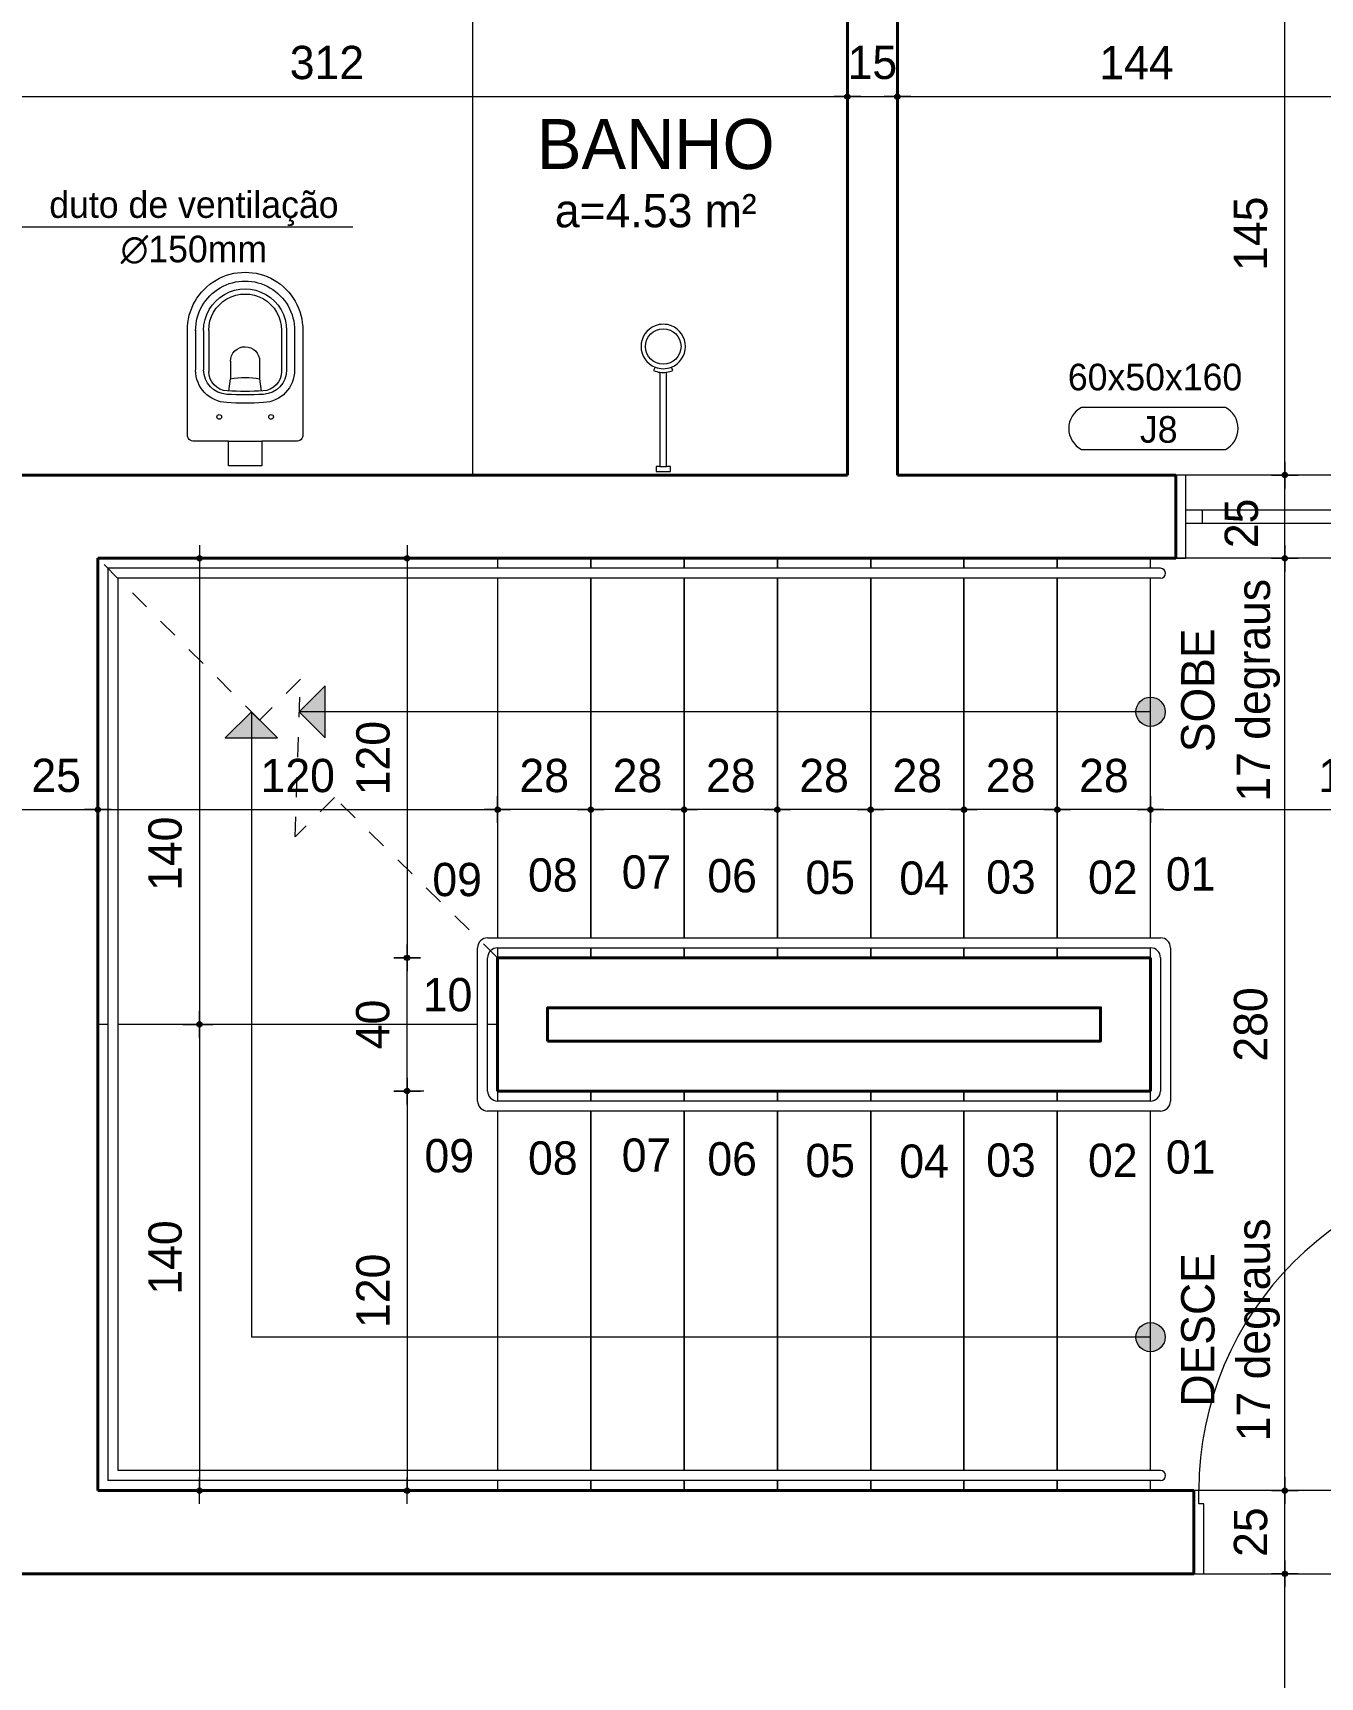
# Model space of a CAD drawing. Header units: millimetres. Extents: x 13204 to 24802, y 21209 to 40694.
# Drawn here: x 18417.2 to 18803.6, y 36364.8 to 36858.7 of the extents above; entities that cross this region are included whole.
import ezdxf
from ezdxf.enums import TextEntityAlignment as Align

# ---------------------------------------------------------------- set-up
doc = ezdxf.new("R2010")
doc.units = ezdxf.units.MM
doc.linetypes.add('CACHE', pattern=[0.24, 0.12, -0.12])
doc.linetypes.add('CONTINU', pattern=[0])
for name, color, linetype, lineweight in [('COTAS', 30, 'Continuous', 5), ('ESPECARQ', 2, 'Continuous', 20), ('Esquadrias', 2, 'Continuous', 20), ('Louças', 150, 'Continuous', 15), ('PAREDE', 1, 'Continuous', 40), ('Paredes', 1, 'Continuous', 40), ('PISO', 5, 'Continuous', 5), ('PROJEÇÃO', 190, 'CACHE', 0), ('TEXTO', 4, 'Continuous', 5)]:
    doc.layers.add(name, color=color, linetype=linetype, lineweight=lineweight)
doc.styles.add('LANA', font='stylu.ttf')
doc.styles.add('REGUA60', font='cityb___.ttf', dxfattribs={"width": 1.4})
doc.dimstyles.new('COTA 50', dxfattribs={"dimscale": 0, "dimtxt": 10, "dimasz": 0.5, "dimexe": 1.25, "dimexo": 5, "dimgap": 5, "dimtad": 1, "dimdec": 0, "dimtxsty": 'LANA', "dimblk": 'cota', "dimcen": 2.5, "dimse2": 1, "dimclrd": 256, "dimclre": 256, "dimclrt": 256, "dimaunit": 1, "dimadec": 0, "dimazin": 0, "dimtfac": 1, "dimtdec": 0, "dimtmove": 0, "dimatfit": 3, "dimldrblk": 'DOTSMALL', "dimfxl": 5, "dimfxlon": 1, "dimtzin": 9, "dimlwd": -1, "dimlwe": -1, "dimarcsym": 0})

# ---------------------------------------------------------------- blocks, each defined once
blk = doc.blocks.new('7113117_p')
at = {"layer": 'Louças'}
blk.add_lwpolyline([(172.9, -144, 0.467984), (153.2, -124.3), (50, -124.3), (50, -50.4), (-50.4, -50.4), (-50.4, -124.3), (-153.6, -124.3, 0.441665), (-173.3, -144), (-173.3, -457.4, 1.008711), (172.9, -457.4)], format="xyb", close=True, dxfattribs=at)
at = {"layer": 'Louças', "linetype": 'CONTINU'}
blk.add_lwpolyline([(-50.4, -124.3), (50, -124.3)], dxfattribs=at)
at = {"layer": 'Louças', "color": 8, "linetype": 'CONTINU'}
for points in [[(-77.7, -190.6, 1), (-77.7, -204.4)], [(-77.7, -204.4, 1), (-77.7, -190.6)], [(77.7, -190.6, 1), (77.7, -204.4)], [(77.7, -204.4, 1), (77.7, -190.6)], [(-55.5, -240.3, 0.40075), (-148.8, -338.1)], [(55.1, -240.3, 0.027466), (-55.5, -240.3)], [(148.4, -338.1, 0.400736), (55.1, -240.3)], [(-55, -265.2, 0.398103), (-124.8, -338.9)], [(-53.8, -275.4, 0.398153), (-109.4, -334.2)], [(54.7, -265.2, 0.027933), (-55, -265.2)], [(53.4, -275.4, 0.02758), (-53.8, -275.4)], [(109, -334.2, 0.398153), (53.4, -275.4)], [(124.4, -338.9, 0.398024), (54.7, -265.2)], [(-43.9, -311.9, 0.088949), (43.5, -312)], [(-43.9, -364.6, 0.417873), (0, -408.2)], [(0, -408.2, 0.414762), (43.5, -364.6)], [(-148.8, -456.1, 1.005641), (148.4, -456.1)], [(-124.8, -457.4, 1.001107), (124.4, -457.1)], [(-109.4, -457.4, 1.001183), (109, -457.1)]]:
    blk.add_lwpolyline(points, format="xyb", dxfattribs=at)
for points in [[(-48.9, -275.2), (-43.9, -311.9)], [(43.5, -312), (48.5, -275.2)], [(-148.8, -458.5), (-148.8, -339)], [(-124.8, -457.4), (-124.8, -338.9)], [(-109.4, -457.4), (-109.4, -334.2)], [(-43.9, -364.6), (-43.9, -311.9)], [(43.5, -364.6), (43.5, -312)], [(109, -457.1), (109, -334.2)], [(124.4, -457.1), (124.4, -338.9)], [(148.4, -458.5), (148.4, -339)]]:
    blk.add_lwpolyline(points, dxfattribs=at)
blk = doc.blocks.new('Chu002')
at = {"layer": 'Louças'}
blk.add_line((-15, 23.1), (15, 23.1), dxfattribs=at)
blk.add_lwpolyline([(36.5, 657.1, 0.189243), (-36.5, 657.1, 0.681742), (-36.5, 470.9), (-43.2, 455.2, 0.063779), (-15, 447.8), (-15, 23.1), (-32, 23.1), (-32, 0), (32, 0), (32, 23.1), (15, 23.1), (15, 447.9, 0.063667), (43.1, 455.4), (36.5, 470.9, 0.681742)], format="xyb", close=True, dxfattribs=at)
blk.add_circle((0, 564), 80, dxfattribs=at)
for centre, radius, start, end in [((0, 564), 100, 248.5678, 291.4322), ((-0.3, 561.7), 114.8, 262.63886, 277.65289)]:
    blk.add_arc(centre, radius, start, end, dxfattribs=at)
blk = doc.blocks.new('*U26', base_point=(58999.28, 5578.06))
at = {"layer": 'Esquadrias'}
for p, q in [((58997.78, 5675.06), (58993.78, 5675.06)), ((58993.78, 5675.06), (58993.78, 5578.06)), ((58997.78, 5578.06), (58997.78, 5675.06)), ((58993.03, 5670.06), (58989.53, 5670.06)), ((58989.53, 5670.06), (58989.53, 5658.56)), ((58993.78, 5671.81), (58993.03, 5671.81)), ((58993.03, 5671.81), (58993.03, 5666.31)), ((58997.78, 5671.81), (58998.53, 5671.81)), ((58998.53, 5671.81), (58998.53, 5666.31)), ((58998.53, 5670.06), (59002.03, 5670.06)), ((59002.03, 5670.06), (59002.03, 5658.56)), ((58990.28, 5658.56), (58990.28, 5668.06)), ((58990.28, 5668.06), (58993.03, 5668.06)), ((58993.03, 5666.31), (58993.78, 5666.31)), ((58998.53, 5666.31), (58997.78, 5666.31)), ((59001.28, 5668.06), (58998.53, 5668.06)), ((59001.28, 5658.56), (59001.28, 5668.06)), ((58989.53, 5658.56), (58990.28, 5658.56)), ((59002.03, 5658.56), (59001.28, 5658.56)), ((58900.78, 5578.06), (58899.28, 5578.06)), ((58900.78, 5574.06), (58900.78, 5578.06)), ((58993.78, 5578.06), (58997.78, 5578.06)), ((58997.78, 5578.06), (58999.28, 5578.06)), ((58997.78, 5574.06), (58997.78, 5578.06)), ((58902.28, 5574.06), (58900.78, 5574.06)), ((58902.28, 5553.06), (58902.28, 5574.06)), ((58996.28, 5553.06), (58996.28, 5574.06)), ((58996.28, 5574.06), (58997.78, 5574.06)), ((58899.28, 5553.06), (58902.28, 5553.06)), ((58999.28, 5553.06), (58996.28, 5553.06))]:
    blk.add_line(p, q, dxfattribs=at)
at = {"layer": 'Esquadrias', "color": 0}
blk.add_arc((58997.78, 5578.06), 97, 90, 180, dxfattribs=at)
blk = doc.blocks.new('*U55', base_point=(58441.78, 6014.14))
blk = doc.blocks.new('*U61', base_point=(58349.85, 5643.23))
at = {"layer": 'Esquadrias'}
for p, q in [((58292.85, 5643.23), (58289.85, 5643.23)), ((58292.85, 5618.23), (58292.85, 5643.23)), ((58346.85, 5643.23), (58349.85, 5643.23)), ((58346.85, 5618.23), (58346.85, 5643.23)), ((58346.85, 5632.73), (58292.85, 5632.73)), ((58297.85, 5628.73), (58297.85, 5632.73)), ((58341.85, 5628.73), (58341.85, 5632.73)), ((58346.85, 5628.73), (58292.85, 5628.73)), ((58289.85, 5618.23), (58292.85, 5618.23)), ((58349.85, 5618.23), (58346.85, 5618.23))]:
    blk.add_line(p, q, dxfattribs=at)
at = {"layer": 'Esquadrias', "color": 0}
for p, q in [((58346.85, 5643.23), (58292.85, 5643.23)), ((58289.85, 5618.23), (58289.85, 5618.23)), ((58349.85, 5618.23), (58289.85, 5618.23)), ((58349.85, 5618.23), (58349.85, 5618.23))]:
    blk.add_line(p, q, dxfattribs=at)
blk = doc.blocks.new('INDESQ2')
at = {"color": 0, "linetype": 'ByBlock'}
for p, q in [((4.318, 2.959), (-4.318, 2.959)), ((-4.318, 0.438), (4.318, 0.438))]:
    blk.add_line(p, q, dxfattribs=at)
at = {"color": 0}
for centre, start, end in [((-3.665, 1.698), 117.36541, 242.63459), ((3.665, 1.698), 297.36541, 62.63459)]:
    blk.add_arc(centre, 1.42, start, end, dxfattribs=at)
at = {"style": 'REGUA60', "width": 1.4, "flags": 9}
blk.add_attdef('LOCAL', text='', height=1.5, dxfattribs=at).set_placement((-0.08, -4.348), align=Align.CENTER)
at = {"layer": 'ESPECARQ', "color": 0, "style": 'REGUA60'}
for tag, width, p in [('COD', 1.1, (-0.08, 0.951)), ('DIM', 1.4, (-0.08, -2.169))]:
    blk.add_attdef(tag, text='', height=1.5, dxfattribs=dict(at, width=width)).set_placement(p, align=Align.CENTER)
blk = doc.blocks.new('cota')
at = {"layer": 'COTAS'}
blk.add_hatch(color=256, dxfattribs=at).paths.add_polyline_path([(-1.6, 0, 1), (1.6, 0, 1)])
for points in [[(-1.6, 0), (-8, 0)], [(0, 1.6), (0, 8)], [(8, 0), (1.6, 0)], [(0, -8), (0, -1.6)]]:
    blk.add_lwpolyline(points, dxfattribs=at)
blk.add_circle((0, 0), 1.6, dxfattribs=at)
blk = doc.blocks.new('*D569')
at = {"layer": 'COTAS', "transparency": 16777216}
for p, q in [((18349.27, 36834.55), (18349.27, 36840.8)), ((18349.77, 36839.55), (18661.22, 36839.55))]:
    blk.add_line(p, q, dxfattribs=at)
at = {"layer": 'Defpoints', "color": 0, "transparency": 16777216}
for p in [(18661.72, 36839.55), (18349.27, 36070.87), (18661.72, 36070.87)]:
    blk.add_point(p, dxfattribs=at)
at = {"layer": 'COTAS', "transparency": 16777216, "xscale": 0.5, "yscale": 0.5, "zscale": 0.5, "rotation": 180}
blk.add_blockref('cota', (18349.27, 36839.55), dxfattribs=at)
at = {"layer": 'COTAS', "transparency": 16777216, "xscale": 0.5, "yscale": 0.5, "zscale": 0.5}
blk.add_blockref('cota', (18661.72, 36839.55), dxfattribs=at)
at = {"layer": 'COTAS', "transparency": 16777216, "insert": (18505.49, 36849.73), "char_height": 10, "attachment_point": 5, "style": 'LANA'}
blk.add_mtext('312', dxfattribs=at)
blk = doc.blocks.new('_DotSmall')
at = {"layer": 'PAREDE', "color": 0, "const_width": 0.5}
blk.add_lwpolyline([(-0.0625, 0, 1), (0.0625, 0, 1)], format="xyb", close=True, dxfattribs=at)
blk = doc.blocks.new('*D418')
at = {"layer": 'COTAS', "transparency": 16777216}
for p, q in [((18661.72, 36834.55), (18661.72, 36840.8)), ((18662.22, 36839.55), (18676.22, 36839.55))]:
    blk.add_line(p, q, dxfattribs=at)
at = {"layer": 'Defpoints', "color": 0, "transparency": 16777216}
for p in [(18676.72, 36839.55), (18661.72, 36070.87), (18676.72, 36070.87)]:
    blk.add_point(p, dxfattribs=at)
at = {"layer": 'COTAS', "transparency": 16777216, "xscale": 0.5, "yscale": 0.5, "zscale": 0.5, "rotation": 180}
blk.add_blockref('cota', (18661.72, 36839.55), dxfattribs=at)
at = {"layer": 'COTAS', "transparency": 16777216, "xscale": 0.5, "yscale": 0.5, "zscale": 0.5}
blk.add_blockref('cota', (18676.72, 36839.55), dxfattribs=at)
at = {"layer": 'COTAS', "transparency": 16777216, "insert": (18669.22, 36849.76), "char_height": 10, "attachment_point": 5, "style": 'LANA'}
blk.add_mtext('15', dxfattribs=at)
blk = doc.blocks.new('*D570')
at = {"layer": 'COTAS', "transparency": 16777216}
for p, q in [((18676.72, 36834.55), (18676.72, 36840.8)), ((18677.22, 36839.55), (18819.77, 36839.55))]:
    blk.add_line(p, q, dxfattribs=at)
at = {"layer": 'Defpoints', "color": 0, "transparency": 16777216}
for p in [(18820.27, 36839.55), (18676.72, 36070.87), (18820.27, 36070.87)]:
    blk.add_point(p, dxfattribs=at)
at = {"layer": 'COTAS', "transparency": 16777216, "xscale": 0.5, "yscale": 0.5, "zscale": 0.5, "rotation": 180}
blk.add_blockref('cota', (18676.72, 36839.55), dxfattribs=at)
at = {"layer": 'COTAS', "transparency": 16777216, "xscale": 0.5, "yscale": 0.5, "zscale": 0.5}
blk.add_blockref('cota', (18820.27, 36839.55), dxfattribs=at)
at = {"layer": 'COTAS', "transparency": 16777216, "insert": (18748.49, 36849.77), "char_height": 10, "attachment_point": 5, "style": 'LANA'}
blk.add_mtext('144', dxfattribs=at)
blk = doc.blocks.new('*D581')
at = {"layer": 'COTAS', "transparency": 16777216}
for p, q in [((18411.72, 36630.4), (18411.72, 36624.15)), ((18412.22, 36625.4), (18436.22, 36625.4))]:
    blk.add_line(p, q, dxfattribs=at)
at = {"layer": 'Defpoints', "color": 0, "transparency": 16777216}
for p in [(18436.72, 36700.87), (18411.72, 36680.87), (18436.72, 36625.4)]:
    blk.add_point(p, dxfattribs=at)
at = {"layer": 'COTAS', "transparency": 16777216, "xscale": 0.5, "yscale": 0.5, "zscale": 0.5, "rotation": 180}
blk.add_blockref('cota', (18411.72, 36625.4), dxfattribs=at)
at = {"layer": 'COTAS', "transparency": 16777216, "xscale": 0.5, "yscale": 0.5, "zscale": 0.5}
blk.add_blockref('cota', (18436.72, 36625.4), dxfattribs=at)
at = {"layer": 'COTAS', "transparency": 16777216, "insert": (18424.22, 36635.61), "char_height": 10, "attachment_point": 5, "style": 'LANA'}
blk.add_mtext('25', dxfattribs=at)
blk = doc.blocks.new('*D582')
at = {"layer": 'COTAS', "transparency": 16777216}
for p, q in [((18436.72, 36630.4), (18436.72, 36624.15)), ((18437.22, 36625.4), (18556.22, 36625.4))]:
    blk.add_line(p, q, dxfattribs=at)
at = {"layer": 'Defpoints', "color": 0, "transparency": 16777216}
for p in [(18436.72, 36700.87), (18556.72, 36625.4), (18556.72, 36586.87)]:
    blk.add_point(p, dxfattribs=at)
at = {"layer": 'COTAS', "transparency": 16777216, "xscale": 0.5, "yscale": 0.5, "zscale": 0.5, "rotation": 180}
blk.add_blockref('cota', (18436.72, 36625.4), dxfattribs=at)
at = {"layer": 'COTAS', "transparency": 16777216, "xscale": 0.5, "yscale": 0.5, "zscale": 0.5}
blk.add_blockref('cota', (18556.72, 36625.4), dxfattribs=at)
at = {"layer": 'COTAS', "transparency": 16777216, "insert": (18496.72, 36635.57), "char_height": 10, "attachment_point": 5, "style": 'LANA'}
blk.add_mtext('120', dxfattribs=at)
blk = doc.blocks.new('*D583')
at = {"layer": 'COTAS', "transparency": 16777216}
for p, q in [((18584.22, 36625.4), (18557.22, 36625.4)), ((18584.72, 36620.4), (18584.72, 36626.65))]:
    blk.add_line(p, q, dxfattribs=at)
at = {"layer": 'Defpoints', "color": 0, "transparency": 16777216}
for p in [(18556.72, 36625.4), (18556.72, 36586.87), (18584.72, 36586.87)]:
    blk.add_point(p, dxfattribs=at)
at = {"layer": 'COTAS', "transparency": 16777216, "xscale": 0.5, "yscale": 0.5, "zscale": 0.5, "rotation": 180}
blk.add_blockref('cota', (18556.72, 36625.4), dxfattribs=at)
at = {"layer": 'COTAS', "transparency": 16777216, "xscale": 0.5, "yscale": 0.5, "zscale": 0.5}
blk.add_blockref('cota', (18584.72, 36625.4), dxfattribs=at)
at = {"layer": 'COTAS', "transparency": 16777216, "insert": (18570.72, 36635.57), "char_height": 10, "attachment_point": 5, "style": 'LANA'}
blk.add_mtext('28', dxfattribs=at)
blk = doc.blocks.new('*D584')
at = {"layer": 'COTAS', "transparency": 16777216}
for p, q in [((18612.22, 36625.4), (18585.22, 36625.4)), ((18612.72, 36620.4), (18612.72, 36626.65))]:
    blk.add_line(p, q, dxfattribs=at)
at = {"layer": 'Defpoints', "color": 0, "transparency": 16777216}
for p in [(18584.72, 36625.4), (18584.72, 36586.87), (18612.72, 36586.87)]:
    blk.add_point(p, dxfattribs=at)
at = {"layer": 'COTAS', "transparency": 16777216, "xscale": 0.5, "yscale": 0.5, "zscale": 0.5, "rotation": 180}
blk.add_blockref('cota', (18584.72, 36625.4), dxfattribs=at)
at = {"layer": 'COTAS', "transparency": 16777216, "xscale": 0.5, "yscale": 0.5, "zscale": 0.5}
blk.add_blockref('cota', (18612.72, 36625.4), dxfattribs=at)
at = {"layer": 'COTAS', "transparency": 16777216, "insert": (18598.72, 36635.57), "char_height": 10, "attachment_point": 5, "style": 'LANA'}
blk.add_mtext('28', dxfattribs=at)
blk = doc.blocks.new('*D585')
at = {"layer": 'COTAS', "transparency": 16777216}
for p, q in [((18640.22, 36625.4), (18613.22, 36625.4)), ((18640.72, 36620.4), (18640.72, 36626.65))]:
    blk.add_line(p, q, dxfattribs=at)
at = {"layer": 'Defpoints', "color": 0, "transparency": 16777216}
for p in [(18612.72, 36625.4), (18612.72, 36586.87), (18640.72, 36586.87)]:
    blk.add_point(p, dxfattribs=at)
at = {"layer": 'COTAS', "transparency": 16777216, "xscale": 0.5, "yscale": 0.5, "zscale": 0.5, "rotation": 180}
blk.add_blockref('cota', (18612.72, 36625.4), dxfattribs=at)
at = {"layer": 'COTAS', "transparency": 16777216, "xscale": 0.5, "yscale": 0.5, "zscale": 0.5}
blk.add_blockref('cota', (18640.72, 36625.4), dxfattribs=at)
at = {"layer": 'COTAS', "transparency": 16777216, "insert": (18626.72, 36635.57), "char_height": 10, "attachment_point": 5, "style": 'LANA'}
blk.add_mtext('28', dxfattribs=at)
blk = doc.blocks.new('*D586')
at = {"layer": 'COTAS', "transparency": 16777216}
for p, q in [((18668.22, 36625.4), (18641.22, 36625.4)), ((18668.72, 36620.4), (18668.72, 36626.65))]:
    blk.add_line(p, q, dxfattribs=at)
at = {"layer": 'Defpoints', "color": 0, "transparency": 16777216}
for p in [(18640.72, 36625.4), (18640.72, 36586.87), (18668.72, 36586.87)]:
    blk.add_point(p, dxfattribs=at)
at = {"layer": 'COTAS', "transparency": 16777216, "xscale": 0.5, "yscale": 0.5, "zscale": 0.5, "rotation": 180}
blk.add_blockref('cota', (18640.72, 36625.4), dxfattribs=at)
at = {"layer": 'COTAS', "transparency": 16777216, "xscale": 0.5, "yscale": 0.5, "zscale": 0.5}
blk.add_blockref('cota', (18668.72, 36625.4), dxfattribs=at)
at = {"layer": 'COTAS', "transparency": 16777216, "insert": (18654.72, 36635.57), "char_height": 10, "attachment_point": 5, "style": 'LANA'}
blk.add_mtext('28', dxfattribs=at)
blk = doc.blocks.new('*D587')
at = {"layer": 'COTAS', "transparency": 16777216}
for p, q in [((18696.22, 36625.4), (18669.22, 36625.4)), ((18696.72, 36620.4), (18696.72, 36626.65))]:
    blk.add_line(p, q, dxfattribs=at)
at = {"layer": 'Defpoints', "color": 0, "transparency": 16777216}
for p in [(18668.72, 36625.4), (18668.72, 36586.87), (18696.72, 36586.87)]:
    blk.add_point(p, dxfattribs=at)
at = {"layer": 'COTAS', "transparency": 16777216, "xscale": 0.5, "yscale": 0.5, "zscale": 0.5, "rotation": 180}
blk.add_blockref('cota', (18668.72, 36625.4), dxfattribs=at)
at = {"layer": 'COTAS', "transparency": 16777216, "xscale": 0.5, "yscale": 0.5, "zscale": 0.5}
blk.add_blockref('cota', (18696.72, 36625.4), dxfattribs=at)
at = {"layer": 'COTAS', "transparency": 16777216, "insert": (18682.72, 36635.57), "char_height": 10, "attachment_point": 5, "style": 'LANA'}
blk.add_mtext('28', dxfattribs=at)
blk = doc.blocks.new('*D588')
at = {"layer": 'COTAS', "transparency": 16777216}
for p, q in [((18724.22, 36625.4), (18697.22, 36625.4)), ((18724.72, 36620.4), (18724.72, 36626.65))]:
    blk.add_line(p, q, dxfattribs=at)
at = {"layer": 'Defpoints', "color": 0, "transparency": 16777216}
for p in [(18696.72, 36625.4), (18696.72, 36586.87), (18724.72, 36586.87)]:
    blk.add_point(p, dxfattribs=at)
at = {"layer": 'COTAS', "transparency": 16777216, "xscale": 0.5, "yscale": 0.5, "zscale": 0.5, "rotation": 180}
blk.add_blockref('cota', (18696.72, 36625.4), dxfattribs=at)
at = {"layer": 'COTAS', "transparency": 16777216, "xscale": 0.5, "yscale": 0.5, "zscale": 0.5}
blk.add_blockref('cota', (18724.72, 36625.4), dxfattribs=at)
at = {"layer": 'COTAS', "transparency": 16777216, "insert": (18710.72, 36635.57), "char_height": 10, "attachment_point": 5, "style": 'LANA'}
blk.add_mtext('28', dxfattribs=at)
blk = doc.blocks.new('*D589')
at = {"layer": 'COTAS', "transparency": 16777216}
for p, q in [((18752.22, 36625.4), (18725.22, 36625.4)), ((18752.72, 36620.4), (18752.72, 36626.65))]:
    blk.add_line(p, q, dxfattribs=at)
at = {"layer": 'Defpoints', "color": 0, "transparency": 16777216}
for p in [(18724.72, 36625.4), (18724.72, 36586.87), (18752.72, 36586.87)]:
    blk.add_point(p, dxfattribs=at)
at = {"layer": 'COTAS', "transparency": 16777216, "xscale": 0.5, "yscale": 0.5, "zscale": 0.5, "rotation": 180}
blk.add_blockref('cota', (18724.72, 36625.4), dxfattribs=at)
at = {"layer": 'COTAS', "transparency": 16777216, "xscale": 0.5, "yscale": 0.5, "zscale": 0.5}
blk.add_blockref('cota', (18752.72, 36625.4), dxfattribs=at)
at = {"layer": 'COTAS', "transparency": 16777216, "insert": (18738.72, 36635.57), "char_height": 10, "attachment_point": 5, "style": 'LANA'}
blk.add_mtext('28', dxfattribs=at)
blk = doc.blocks.new('*D590')
at = {"layer": 'COTAS', "transparency": 16777216}
for p, q in [((18752.72, 36620.4), (18752.72, 36626.65)), ((18753.22, 36625.4), (18875.22, 36625.4))]:
    blk.add_line(p, q, dxfattribs=at)
at = {"layer": 'Defpoints', "color": 0, "transparency": 16777216}
for p in [(18875.72, 36700.87), (18875.72, 36625.4), (18752.72, 36586.87)]:
    blk.add_point(p, dxfattribs=at)
at = {"layer": 'COTAS', "transparency": 16777216, "xscale": 0.5, "yscale": 0.5, "zscale": 0.5, "rotation": 180}
blk.add_blockref('cota', (18752.72, 36625.4), dxfattribs=at)
at = {"layer": 'COTAS', "transparency": 16777216, "xscale": 0.5, "yscale": 0.5, "zscale": 0.5}
blk.add_blockref('cota', (18875.72, 36625.4), dxfattribs=at)
at = {"layer": 'COTAS', "transparency": 16777216, "insert": (18814.22, 36635.57), "char_height": 10, "attachment_point": 5, "style": 'LANA'}
blk.add_mtext('123', dxfattribs=at)
blk = doc.blocks.new('*D702')
at = {"layer": 'COTAS', "transparency": 16777216}
for p, q in [((18793.02, 36251.37), (18793.02, 36395.37)), ((18798.02, 36250.87), (18791.77, 36250.87))]:
    blk.add_line(p, q, dxfattribs=at)
at = {"layer": 'Defpoints', "color": 0, "transparency": 16777216}
for p in [(18793.02, 36395.87), (18793.02, 36395.87), (18820.27, 36250.87)]:
    blk.add_point(p, dxfattribs=at)
at = {"layer": 'COTAS', "transparency": 16777216, "xscale": 0.5, "yscale": 0.5, "zscale": 0.5}
for p, rotation in [((18793.02, 36395.87), 90), ((18793.02, 36250.87), 270)]:
    blk.add_blockref('cota', p, dxfattribs=dict(at, rotation=rotation))
at = {"layer": 'COTAS', "transparency": 16777216, "insert": (18782.79, 36323.37), "char_height": 10, "attachment_point": 5, "rotation": 90, "style": 'LANA'}
blk.add_mtext('145', dxfattribs=at)
blk = doc.blocks.new('*D515')
at = {"layer": 'COTAS', "transparency": 16777216}
for p, q in [((18793.02, 36396.37), (18793.02, 36420.37)), ((18793.02, 36395.87), (18794.27, 36395.87))]:
    blk.add_line(p, q, dxfattribs=at)
at = {"layer": 'Defpoints', "color": 0, "transparency": 16777216}
for p in [(18793.02, 36420.87), (18793.02, 36420.87), (18793.02, 36395.87)]:
    blk.add_point(p, dxfattribs=at)
at = {"layer": 'COTAS', "transparency": 16777216, "xscale": 0.5, "yscale": 0.5, "zscale": 0.5}
for p, rotation in [((18793.02, 36420.87), 90), ((18793.02, 36395.87), 270)]:
    blk.add_blockref('cota', p, dxfattribs=dict(at, rotation=rotation))
at = {"layer": 'COTAS', "transparency": 16777216, "insert": (18782.8, 36408.37), "char_height": 10, "attachment_point": 5, "rotation": 90, "style": 'LANA'}
blk.add_mtext('25', dxfattribs=at)
blk = doc.blocks.new('*D703')
at = {"layer": 'COTAS', "transparency": 16777216}
for p, q in [((18793.02, 36421.37), (18793.02, 36700.37)), ((18793.02, 36420.87), (18794.27, 36420.87))]:
    blk.add_line(p, q, dxfattribs=at)
at = {"layer": 'Defpoints', "color": 0, "transparency": 16777216}
for p in [(18790.27, 36700.87), (18793.02, 36700.87), (18793.02, 36420.87)]:
    blk.add_point(p, dxfattribs=at)
at = {"layer": 'COTAS', "transparency": 16777216, "xscale": 0.5, "yscale": 0.5, "zscale": 0.5}
for p, rotation in [((18793.02, 36700.87), 90), ((18793.02, 36420.87), 270)]:
    blk.add_blockref('cota', p, dxfattribs=dict(at, rotation=rotation))
at = {"layer": 'COTAS', "transparency": 16777216, "insert": (18782.81, 36560.87), "char_height": 10, "attachment_point": 5, "rotation": 90, "style": 'LANA'}
blk.add_mtext('280', dxfattribs=at)
blk = doc.blocks.new('*D704')
at = {"layer": 'COTAS', "transparency": 16777216}
for p, q in [((18793.02, 36701.37), (18793.02, 36725.37)), ((18793.02, 36700.87), (18794.27, 36700.87))]:
    blk.add_line(p, q, dxfattribs=at)
at = {"layer": 'Defpoints', "color": 0, "transparency": 16777216}
for p in [(18793.02, 36725.87), (18793.02, 36725.87), (18790.27, 36700.87)]:
    blk.add_point(p, dxfattribs=at)
at = {"layer": 'COTAS', "transparency": 16777216, "xscale": 0.5, "yscale": 0.5, "zscale": 0.5}
for p, rotation in [((18793.02, 36725.87), 90), ((18793.02, 36700.87), 270)]:
    blk.add_blockref('cota', p, dxfattribs=dict(at, rotation=rotation))
at = {"layer": 'COTAS', "transparency": 16777216, "insert": (18780.05, 36711.37), "char_height": 10, "attachment_point": 5, "rotation": 90, "style": 'LANA'}
blk.add_mtext('25', dxfattribs=at)
blk = doc.blocks.new('*D705')
at = {"layer": 'COTAS', "transparency": 16777216}
for p, q in [((18793.02, 36726.37), (18793.02, 36870.37)), ((18793.02, 36725.87), (18794.27, 36725.87))]:
    blk.add_line(p, q, dxfattribs=at)
at = {"layer": 'Defpoints', "color": 0, "transparency": 16777216}
for p in [(18793.02, 36870.87), (18835.27, 36870.87), (18793.02, 36725.87)]:
    blk.add_point(p, dxfattribs=at)
at = {"layer": 'COTAS', "transparency": 16777216, "xscale": 0.5, "yscale": 0.5, "zscale": 0.5}
for p, rotation in [((18793.02, 36870.87), 90), ((18793.02, 36725.87), 270)]:
    blk.add_blockref('cota', p, dxfattribs=dict(at, rotation=rotation))
at = {"layer": 'COTAS', "transparency": 16777216, "insert": (18782.79, 36798.37), "char_height": 10, "attachment_point": 5, "rotation": 90, "style": 'LANA'}
blk.add_mtext('145', dxfattribs=at)
blk = doc.blocks.new('*D710')
at = {"layer": 'COTAS', "transparency": 16777216}
for p, q in [((18462.23, 36700.87), (18468.48, 36700.87)), ((18467.23, 36700.37), (18467.23, 36561.37))]:
    blk.add_line(p, q, dxfattribs=at)
at = {"layer": 'Defpoints', "color": 0, "transparency": 16777216}
for p in [(18436.72, 36700.87), (18436.72, 36560.87), (18467.23, 36560.87)]:
    blk.add_point(p, dxfattribs=at)
at = {"layer": 'COTAS', "transparency": 16777216, "xscale": 0.5, "yscale": 0.5, "zscale": 0.5}
for p, rotation in [((18467.23, 36700.87), 90), ((18467.23, 36560.87), 270)]:
    blk.add_blockref('cota', p, dxfattribs=dict(at, rotation=rotation))
at = {"layer": 'COTAS', "transparency": 16777216, "insert": (18456.97, 36612.14), "char_height": 10, "attachment_point": 5, "rotation": 90, "style": 'LANA'}
blk.add_mtext('140', dxfattribs=at)
blk = doc.blocks.new('*D711')
at = {"layer": 'COTAS', "transparency": 16777216}
for p, q in [((18462.23, 36560.87), (18468.48, 36560.87)), ((18467.23, 36560.37), (18467.23, 36421.37))]:
    blk.add_line(p, q, dxfattribs=at)
at = {"layer": 'Defpoints', "color": 0, "transparency": 16777216}
for p in [(18436.72, 36560.87), (18436.72, 36420.87), (18467.23, 36420.87)]:
    blk.add_point(p, dxfattribs=at)
at = {"layer": 'COTAS', "transparency": 16777216, "xscale": 0.5, "yscale": 0.5, "zscale": 0.5}
for p, rotation in [((18467.23, 36560.87), 90), ((18467.23, 36420.87), 270)]:
    blk.add_blockref('cota', p, dxfattribs=dict(at, rotation=rotation))
at = {"layer": 'COTAS', "transparency": 16777216, "insert": (18456.97, 36490.87), "char_height": 10, "attachment_point": 5, "rotation": 90, "style": 'LANA'}
blk.add_mtext('140', dxfattribs=at)
blk = doc.blocks.new('*D712')
at = {"layer": 'COTAS', "transparency": 16777216}
for p, q in [((18529.54, 36541.37), (18529.54, 36580.37)), ((18534.54, 36540.87), (18528.29, 36540.87))]:
    blk.add_line(p, q, dxfattribs=at)
at = {"layer": 'Defpoints', "color": 0, "transparency": 16777216}
for p in [(18529.54, 36580.87), (18556.72, 36580.87), (18556.72, 36540.87)]:
    blk.add_point(p, dxfattribs=at)
at = {"layer": 'COTAS', "transparency": 16777216, "xscale": 0.5, "yscale": 0.5, "zscale": 0.5}
for p, rotation in [((18529.54, 36580.87), 90), ((18529.54, 36540.87), 270)]:
    blk.add_blockref('cota', p, dxfattribs=dict(at, rotation=rotation))
at = {"layer": 'COTAS', "transparency": 16777216, "insert": (18519.29, 36560.87), "char_height": 10, "attachment_point": 5, "rotation": 90, "style": 'LANA'}
blk.add_mtext('40', dxfattribs=at)
blk = doc.blocks.new('*D713')
at = {"layer": 'COTAS', "transparency": 16777216}
for p, q in [((18534.54, 36700.87), (18528.29, 36700.87)), ((18529.54, 36700.37), (18529.54, 36581.37))]:
    blk.add_line(p, q, dxfattribs=at)
at = {"layer": 'Defpoints', "color": 0, "transparency": 16777216}
for p in [(18556.72, 36700.87), (18529.54, 36580.87), (18556.72, 36580.87)]:
    blk.add_point(p, dxfattribs=at)
at = {"layer": 'COTAS', "transparency": 16777216, "xscale": 0.5, "yscale": 0.5, "zscale": 0.5}
for p, rotation in [((18529.54, 36700.87), 90), ((18529.54, 36580.87), 270)]:
    blk.add_blockref('cota', p, dxfattribs=dict(at, rotation=rotation))
at = {"layer": 'COTAS', "transparency": 16777216, "insert": (18519.37, 36640.87), "char_height": 10, "attachment_point": 5, "rotation": 90, "style": 'LANA'}
blk.add_mtext('120', dxfattribs=at)
blk = doc.blocks.new('*D714')
at = {"layer": 'COTAS', "transparency": 16777216}
for p, q in [((18534.54, 36540.87), (18528.29, 36540.87)), ((18529.54, 36540.37), (18529.54, 36421.37))]:
    blk.add_line(p, q, dxfattribs=at)
at = {"layer": 'Defpoints', "color": 0, "transparency": 16777216}
for p in [(18556.72, 36540.87), (18529.54, 36420.87), (18556.72, 36420.87)]:
    blk.add_point(p, dxfattribs=at)
at = {"layer": 'COTAS', "transparency": 16777216, "xscale": 0.5, "yscale": 0.5, "zscale": 0.5}
for p, rotation in [((18529.54, 36540.87), 90), ((18529.54, 36420.87), 270)]:
    blk.add_blockref('cota', p, dxfattribs=dict(at, rotation=rotation))
at = {"layer": 'COTAS', "transparency": 16777216, "insert": (18519.37, 36480.87), "char_height": 10, "attachment_point": 5, "rotation": 90, "style": 'LANA'}
blk.add_mtext('120', dxfattribs=at)

msp = doc.modelspace()

# ---------------------------------------------------------------- hatches: boundary and pattern name
at = {"layer": 'TEXTO'}
for points in [[(18505, 36662.6), (18497.19, 36654.79), (18505, 36646.98)], [(18490.61, 36646.98), (18482.8, 36654.79), (18474.99, 36646.98)]]:
    msp.add_hatch(color=256, dxfattribs=at).paths.add_polyline_path(points)
h = msp.add_hatch(color=256, dxfattribs=at)
edge = h.paths.add_edge_path()
edge.add_arc((18752.72, 36654.79), 4.39, 0, 360)
h = msp.add_hatch(color=256, dxfattribs=at)
edge = h.paths.add_edge_path()
edge.add_arc((18752.72, 36466.95), 4.39, 0, 360)

# ---------------------------------------------------------------- linework, layer by layer
at = {"layer": 'Esquadrias'}
for p, q in [((18439.72, 36560.87), (18436.72, 36560.87)), ((18550.72, 36560.87), (18442.72, 36560.87)), ((18556.72, 36560.87), (18553.72, 36560.87))]:
    msp.add_line(p, q, dxfattribs=at)
for points in [[(18584.72, 36700.87), (18556.72, 36700.87), (18556.72, 36697.87)], [(18584.72, 36697.87), (18584.72, 36700.87)], [(18612.72, 36700.87), (18584.72, 36700.87), (18584.72, 36697.87)], [(18612.72, 36697.87), (18612.72, 36700.87)], [(18640.72, 36700.87), (18612.72, 36700.87), (18612.72, 36697.87)], [(18640.72, 36697.87), (18640.72, 36700.87)], [(18668.72, 36700.87), (18640.72, 36700.87), (18640.72, 36697.87)], [(18668.72, 36697.87), (18668.72, 36700.87)], [(18696.72, 36700.87), (18668.72, 36700.87), (18668.72, 36697.87)], [(18696.72, 36697.87), (18696.72, 36700.87)], [(18724.72, 36700.87), (18696.72, 36700.87), (18696.72, 36697.87)], [(18724.72, 36697.87), (18724.72, 36700.87)], [(18752.72, 36700.87), (18724.72, 36700.87), (18724.72, 36697.87)], [(18752.72, 36697.87), (18752.72, 36700.87)], [(18556.72, 36694.87), (18556.72, 36586.87)], [(18584.72, 36586.87), (18584.72, 36694.87)], [(18584.72, 36694.87), (18584.72, 36586.87)], [(18612.72, 36586.87), (18612.72, 36694.87)], [(18612.72, 36694.87), (18612.72, 36586.87)], [(18640.72, 36586.87), (18640.72, 36694.87)], [(18640.72, 36694.87), (18640.72, 36586.87)], [(18668.72, 36586.87), (18668.72, 36694.87)], [(18668.72, 36694.87), (18668.72, 36586.87)], [(18696.72, 36586.87), (18696.72, 36694.87)], [(18696.72, 36694.87), (18696.72, 36586.87)], [(18724.72, 36586.87), (18724.72, 36694.87)], [(18724.72, 36694.87), (18724.72, 36586.87)], [(18752.72, 36586.87), (18752.72, 36694.87)], [(18556.72, 36583.87), (18556.72, 36580.87), (18584.72, 36580.87), (18584.72, 36583.87)], [(18584.72, 36583.87), (18584.72, 36580.87), (18612.72, 36580.87), (18612.72, 36583.87)], [(18612.72, 36583.87), (18612.72, 36580.87), (18640.72, 36580.87), (18640.72, 36583.87)], [(18640.72, 36583.87), (18640.72, 36580.87), (18668.72, 36580.87), (18668.72, 36583.87)], [(18668.72, 36583.87), (18668.72, 36580.87), (18696.72, 36580.87), (18696.72, 36583.87)], [(18696.72, 36583.87), (18696.72, 36580.87), (18724.72, 36580.87), (18724.72, 36583.87)], [(18724.72, 36583.87), (18724.72, 36580.87), (18752.72, 36580.87), (18752.72, 36583.87)], [(18584.72, 36540.87), (18556.72, 36540.87), (18556.72, 36537.87)], [(18584.72, 36537.87), (18584.72, 36540.87)], [(18612.72, 36540.87), (18584.72, 36540.87), (18584.72, 36537.87)], [(18612.72, 36537.87), (18612.72, 36540.87)], [(18640.72, 36540.87), (18612.72, 36540.87), (18612.72, 36537.87)], [(18640.72, 36537.87), (18640.72, 36540.87)], [(18668.72, 36540.87), (18640.72, 36540.87), (18640.72, 36537.87)], [(18668.72, 36537.87), (18668.72, 36540.87)], [(18696.72, 36540.87), (18668.72, 36540.87), (18668.72, 36537.87)], [(18696.72, 36537.87), (18696.72, 36540.87)], [(18724.72, 36540.87), (18696.72, 36540.87), (18696.72, 36537.87)], [(18724.72, 36537.87), (18724.72, 36540.87)], [(18752.72, 36540.87), (18724.72, 36540.87), (18724.72, 36537.87)], [(18752.72, 36537.87), (18752.72, 36540.87)], [(18556.72, 36534.87), (18556.72, 36426.87)], [(18584.72, 36426.87), (18584.72, 36534.87)], [(18584.72, 36534.87), (18584.72, 36426.87)], [(18612.72, 36426.87), (18612.72, 36534.87)], [(18612.72, 36534.87), (18612.72, 36426.87)], [(18640.72, 36426.87), (18640.72, 36534.87)], [(18640.72, 36534.87), (18640.72, 36426.87)], [(18668.72, 36426.87), (18668.72, 36534.87)], [(18668.72, 36534.87), (18668.72, 36426.87)], [(18696.72, 36426.87), (18696.72, 36534.87)], [(18696.72, 36534.87), (18696.72, 36426.87)], [(18724.72, 36426.87), (18724.72, 36534.87)], [(18724.72, 36534.87), (18724.72, 36426.87)], [(18752.72, 36426.87), (18752.72, 36534.87)], [(18556.72, 36423.87), (18556.72, 36420.87), (18584.72, 36420.87), (18584.72, 36423.87)], [(18584.72, 36423.87), (18584.72, 36420.87), (18612.72, 36420.87), (18612.72, 36423.87)], [(18612.72, 36423.87), (18612.72, 36420.87), (18640.72, 36420.87), (18640.72, 36423.87)], [(18640.72, 36423.87), (18640.72, 36420.87), (18668.72, 36420.87), (18668.72, 36423.87)], [(18668.72, 36423.87), (18668.72, 36420.87), (18696.72, 36420.87), (18696.72, 36423.87)], [(18696.72, 36423.87), (18696.72, 36420.87), (18724.72, 36420.87), (18724.72, 36423.87)], [(18724.72, 36423.87), (18724.72, 36420.87), (18752.72, 36420.87), (18752.72, 36423.87)]]:
    msp.add_lwpolyline(points, dxfattribs=at)
at = {"layer": 'Louças'}
msp.add_line((18549.27, 36725.87), (18549.27, 36870.87), dxfattribs=at)
at = {"layer": 'Paredes'}
for p, q in [((18676.72, 36725.87), (18676.72, 36885.87)), ((18661.72, 36725.87), (18661.72, 36870.87)), ((18349.27, 36725.87), (18661.72, 36725.87)), ((18760.27, 36725.87), (18676.72, 36725.87)), ((18760.27, 36725.87), (18760.27, 36700.87)), ((18436.72, 36700.87), (18436.72, 36420.87)), ((18760.27, 36700.87), (18436.72, 36700.87)), ((18556.72, 36540.87), (18556.72, 36580.87)), ((18556.72, 36580.87), (18752.72, 36580.87)), ((18752.72, 36580.87), (18752.72, 36540.87)), ((18752.72, 36540.87), (18556.72, 36540.87)), ((18765.72, 36420.87), (18436.72, 36420.87)), ((18765.72, 36420.87), (18765.72, 36395.87)), ((18765.72, 36395.87), (18401.72, 36395.87))]:
    msp.add_line(p, q, dxfattribs=at)
msp.add_lwpolyline([(18571.72, 36555.87), (18571.72, 36565.87), (18737.72, 36565.87), (18737.72, 36555.87)], close=True, dxfattribs=at)
at = {"layer": 'PISO'}
for p, q in [((18439.72, 36697.87), (18439.72, 36423.87)), ((18755.72, 36697.87), (18439.72, 36697.87)), ((18442.72, 36694.87), (18442.72, 36426.87)), ((18755.72, 36694.87), (18442.72, 36694.87)), ((18553.72, 36586.87), (18755.72, 36586.87)), ((18550.72, 36537.87), (18550.72, 36583.87)), ((18553.72, 36540.87), (18553.72, 36580.87)), ((18556.72, 36583.87), (18752.72, 36583.87)), ((18755.72, 36580.87), (18755.72, 36540.87)), ((18758.72, 36583.87), (18758.72, 36537.87)), ((18752.72, 36537.87), (18556.72, 36537.87)), ((18755.72, 36534.87), (18553.72, 36534.87)), ((18755.72, 36426.87), (18442.72, 36426.87)), ((18755.72, 36423.87), (18439.72, 36423.87))]:
    msp.add_line(p, q, dxfattribs=at)
msp.add_lwpolyline([(18765.72, 36420.87), (18765.72, 36395.87), (18865.72, 36395.87), (18865.72, 36420.87)], close=True, dxfattribs=at)
for centre, radius, start, end in [((18755.72, 36696.37), 1.5, 270, 90), ((18553.72, 36583.87), 3, 90, 180), ((18755.72, 36583.87), 3, 0, 90), ((18556.72, 36580.87), 3, 90, 180), ((18752.72, 36580.87), 3, 0, 90), ((18556.72, 36540.87), 3, 180, 270), ((18752.72, 36540.87), 3, 270, 0), ((18553.72, 36537.87), 3, 180, 270), ((18755.72, 36537.87), 3, 270, 0), ((18755.72, 36425.37), 1.5, 270, 90)]:
    msp.add_arc(centre, radius, start, end, dxfattribs=at)
at = {"layer": 'PROJEÇÃO', "ltscale": 50}
for p, q in [((18485.28, 36652.31), (18436.72, 36700.87)), ((18497.51, 36664.55), (18485.28, 36652.31)), ((18495.93, 36617.19), (18497.51, 36664.55)), ((18507.75, 36629.01), (18495.93, 36617.19)), ((18556.72, 36580.87), (18507.75, 36629.01))]:
    msp.add_line(p, q, dxfattribs=at)
at = {"layer": 'TEXTO'}
for p, q in [((18407.94, 36800.47), (18513.26, 36800.47)), ((18497.19, 36654.79), (18505, 36662.6)), ((18505, 36646.98), (18505, 36662.6)), ((18482.8, 36654.79), (18474.99, 36646.98)), ((18482.8, 36654.79), (18490.61, 36646.98)), ((18482.8, 36654.79), (18482.8, 36466.95)), ((18752.72, 36654.79), (18497.19, 36654.79)), ((18497.19, 36654.79), (18505, 36646.98)), ((18474.99, 36646.98), (18490.61, 36646.98)), ((18752.72, 36466.95), (18482.8, 36466.95))]:
    msp.add_line(p, q, dxfattribs=at)
for centre in [(18752.72, 36654.79), (18752.72, 36466.95)]:
    msp.add_circle(centre, 4.39, dxfattribs=at)

# ---------------------------------------------------------------- block references
at = {"layer": 'Esquadrias', "color": 5}
for name, p in [('*U61', (18820.27, 36725.87)), ('*U26', (18865.72, 36420.87))]:
    msp.add_blockref(name, p, dxfattribs=at)
at = {"layer": 'Louças', "xscale": -0.1000000000349246, "yscale": 0.1000000000349246, "zscale": 0.1, "rotation": 180}
msp.add_blockref('7113117_p', (18480.95, 36723.6), dxfattribs=at)
at = {"layer": 'Louças', "xscale": 0.06666666670935228, "yscale": 0.06666666670935228, "zscale": 0.06666666666666667}
msp.add_blockref('Chu002', (18606.45, 36726.9), dxfattribs=at)
at = {"layer": 'TEXTO'}
ref = msp.add_blockref('*U55', (18604.2, 36817.8), dxfattribs=at)
ref.add_attrib('AMBIENTE', 'BANHO', dxfattribs={"color": 0, "height": 15, "style": 'LANA'}).set_placement((18604.2, 36817.8), align=Align.CENTER)
ref.add_attrib('ÁREA', 'a=4.53 m²', dxfattribs={"color": 0, "height": 10, "style": 'LANA'}).set_placement((18604.2, 36800.3), align=Align.CENTER)
ref = msp.add_blockref('INDESQ2', (18753.59, 36748.37), dxfattribs=dict(at, xscale=4.999999999999704, yscale=4.999999999999704, zscale=4.999999999999704, rotation=179.9933850202378))
ref.add_attrib('COD', 'J8', dxfattribs={"layer": 'ESPECARQ', "color": 0, "height": 8, "rotation": 359.9934, "style": 'LANA'}).set_placement((18755.18, 36735.58), align=Align.CENTER)
ref.add_attrib('DIM', '60x50x160', dxfattribs={"layer": 'ESPECARQ', "color": 0, "height": 8, "rotation": 359.9934, "style": 'LANA'}).set_placement((18754.07, 36751.32), align=Align.CENTER)

# ---------------------------------------------------------------- texts
at = {"layer": 'TEXTO', "width": 175.9752, "attachment_point": 5, "style": 'LANA'}
for s, insert, char_height in [('duto de ventilação\\P∅150mm', (18465.56, 36800.19), 8), ('09', (18544.58, 36604.33), 10), ('08', (18573.3, 36605.7), 10), ('07', (18601.42, 36606.59), 10), ('06', (18627.13, 36605.47), 10), ('05', (18656.57, 36604.97), 10), ('04', (18684.75, 36604.76), 10), ('03', (18710.82, 36605.09), 10), ('02', (18741.4, 36605.02), 10), ('01', (18764.75, 36606.01), 10), ('10', (18541.71, 36569.74), 10), ('09', (18542.21, 36521.39), 10), ('08', (18573.3, 36520.68), 10), ('07', (18601.42, 36521.56), 10), ('06', (18627.13, 36520.44), 10), ('05', (18656.57, 36519.94), 10), ('03', (18710.82, 36520.06), 10), ('02', (18741.4, 36519.99), 10), ('01', (18764.75, 36520.98), 10), ('04', (18684.75, 36519.74), 10)]:
    msp.add_mtext(s, dxfattribs=dict(at, insert=insert, char_height=char_height))
at = {"layer": 'TEXTO', "char_height": 10, "width": 175.9752, "attachment_point": 5, "rotation": 90, "style": 'LANA'}
for s, insert in [('SOBE\\P17 degraus', (18776.75, 36661.23)), ('DESCE\\P17 degraus', (18776.75, 36469.13))]:
    msp.add_mtext(s, dxfattribs=dict(at, insert=insert))

# ---------------------------------------------------------------- dimensions: what is measured, and where the dimension line sits
at = {"layer": 'COTAS'}
for base, p1, p2, override, picture, middle in [((18793.02, 36870.87), (18793.02, 36725.87), (18835.27, 36870.87), {"dimscale": 1, "dimtmove": 1}, '*D705', (18782.79, 36798.37)), ((18529.54, 36580.87), (18556.72, 36700.87), (18556.72, 36580.87), {"dimscale": 1}, '*D713', (18519.37, 36640.87)), ((18793.02, 36700.87), (18793.02, 36420.87), (18790.27, 36700.87), {"dimscale": 1, "dimtmove": 1}, '*D703', (18782.81, 36560.87)), ((18529.54, 36580.87), (18556.72, 36540.87), (18556.72, 36580.87), {"dimscale": 1}, '*D712', (18519.29, 36560.87)), ((18467.23, 36420.87), (18436.72, 36560.87), (18436.72, 36420.87), {"dimscale": 1, "dimtmove": 1}, '*D711', (18456.97, 36490.87)), ((18529.54, 36420.87), (18556.72, 36540.87), (18556.72, 36420.87), {"dimscale": 1}, '*D714', (18519.37, 36480.87)), ((18793.02, 36395.87), (18820.27, 36250.87), (18793.02, 36395.87), {"dimscale": 1, "dimtmove": 1}, '*D702', (18782.79, 36323.37))]:
    dim = msp.add_linear_dim(base=base, p1=p1, p2=p2, angle=90, dimstyle='COTA 50', override=override, dxfattribs=at)
    dim.commit()
    dim.dimension.update_dxf_attribs({"geometry": picture, "text_midpoint": middle})
for base, p1, p2, picture, middle in [((18661.72, 36839.55), (18349.27, 36070.87), (18661.72, 36070.87), '*D569', (18505.49, 36849.73)), ((18820.27, 36839.55), (18676.72, 36070.87), (18820.27, 36070.87), '*D570', (18748.49, 36849.77)), ((18556.72, 36625.4), (18436.72, 36700.87), (18556.72, 36586.87), '*D582', (18496.72, 36635.57)), ((18875.72, 36625.4), (18752.72, 36586.87), (18875.72, 36700.87), '*D590', (18814.22, 36635.57)), ((18556.72, 36625.4), (18584.72, 36586.87), (18556.72, 36586.87), '*D583', (18570.72, 36635.57)), ((18584.72, 36625.4), (18612.72, 36586.87), (18584.72, 36586.87), '*D584', (18598.72, 36635.57)), ((18612.72, 36625.4), (18640.72, 36586.87), (18612.72, 36586.87), '*D585', (18626.72, 36635.57)), ((18640.72, 36625.4), (18668.72, 36586.87), (18640.72, 36586.87), '*D586', (18654.72, 36635.57)), ((18668.72, 36625.4), (18696.72, 36586.87), (18668.72, 36586.87), '*D587', (18682.72, 36635.57)), ((18696.72, 36625.4), (18724.72, 36586.87), (18696.72, 36586.87), '*D588', (18710.72, 36635.57)), ((18724.72, 36625.4), (18752.72, 36586.87), (18724.72, 36586.87), '*D589', (18738.72, 36635.57))]:
    dim = msp.add_linear_dim(base=base, p1=p1, p2=p2, dimstyle='COTA 50', override={"dimscale": 1}, dxfattribs=at)
    dim.commit()
    dim.dimension.update_dxf_attribs({"geometry": picture, "text_midpoint": middle})
for base, p1, p2, picture, middle in [((18676.72, 36839.55), (18661.72, 36070.87), (18676.72, 36070.87), '*D418', (18669.22, 36839.55)), ((18436.72, 36625.4), (18411.72, 36680.87), (18436.72, 36700.87), '*D581', (18424.22, 36625.4))]:
    dim = msp.add_linear_dim(base=base, p1=p1, p2=p2, dimstyle='COTA 50', override={"dimscale": 1}, dxfattribs=at)
    dim.commit()
    dim.dimension.update_dxf_attribs({"geometry": picture, "text_midpoint": middle, "dimtype": 160})
for base, p1, p2, override, picture, middle in [((18793.02, 36725.87), (18790.27, 36700.87), (18793.02, 36725.87), {"dimscale": 1, "dimtmove": 1}, '*D704', (18790.27, 36711.37)), ((18467.23, 36560.87), (18436.72, 36700.87), (18436.72, 36560.87), {"dimscale": 1}, '*D710', (18467.23, 36612.14)), ((18793.02, 36420.87), (18793.02, 36395.87), (18793.02, 36420.87), {"dimscale": 1, "dimtmove": 1}, '*D515', (18793.02, 36408.37))]:
    dim = msp.add_linear_dim(base=base, p1=p1, p2=p2, angle=90, dimstyle='COTA 50', override=override, dxfattribs=at)
    dim.commit()
    dim.dimension.update_dxf_attribs({"geometry": picture, "text_midpoint": middle, "dimtype": 160})

doc.saveas('drawing.dxf')
